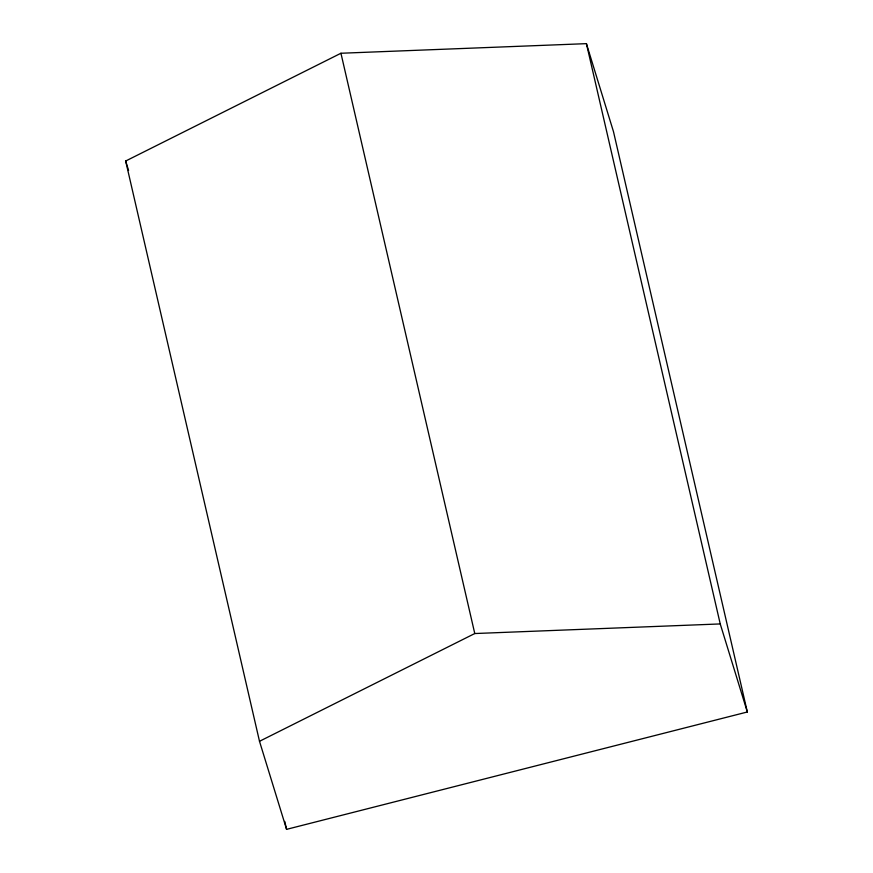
<?xml version="1.0" encoding="UTF-8"?>
<svg xmlns="http://www.w3.org/2000/svg" width="873" height="873" viewBox="0 0 873 873"><rect width="100%" height="100%" fill="white"/><g stroke="black" fill="none" stroke-linecap="round" stroke-linejoin="round"><path stroke-width="1.31" d="M125.668 161.014L340.939 53.253L586.416 43.65L613.501 131.703L747.332 711.986L286.584 829.35L259.499 741.297L125.668 161.014L127.043 165.488M259.499 741.297L474.77 633.536L720.236 623.933L747.332 711.986M127.393 166.601L128.582 170.464M586.416 43.65L720.236 623.933M340.939 53.253L474.77 633.536M284.751 821.406L286.584 829.35"/></g></svg>
